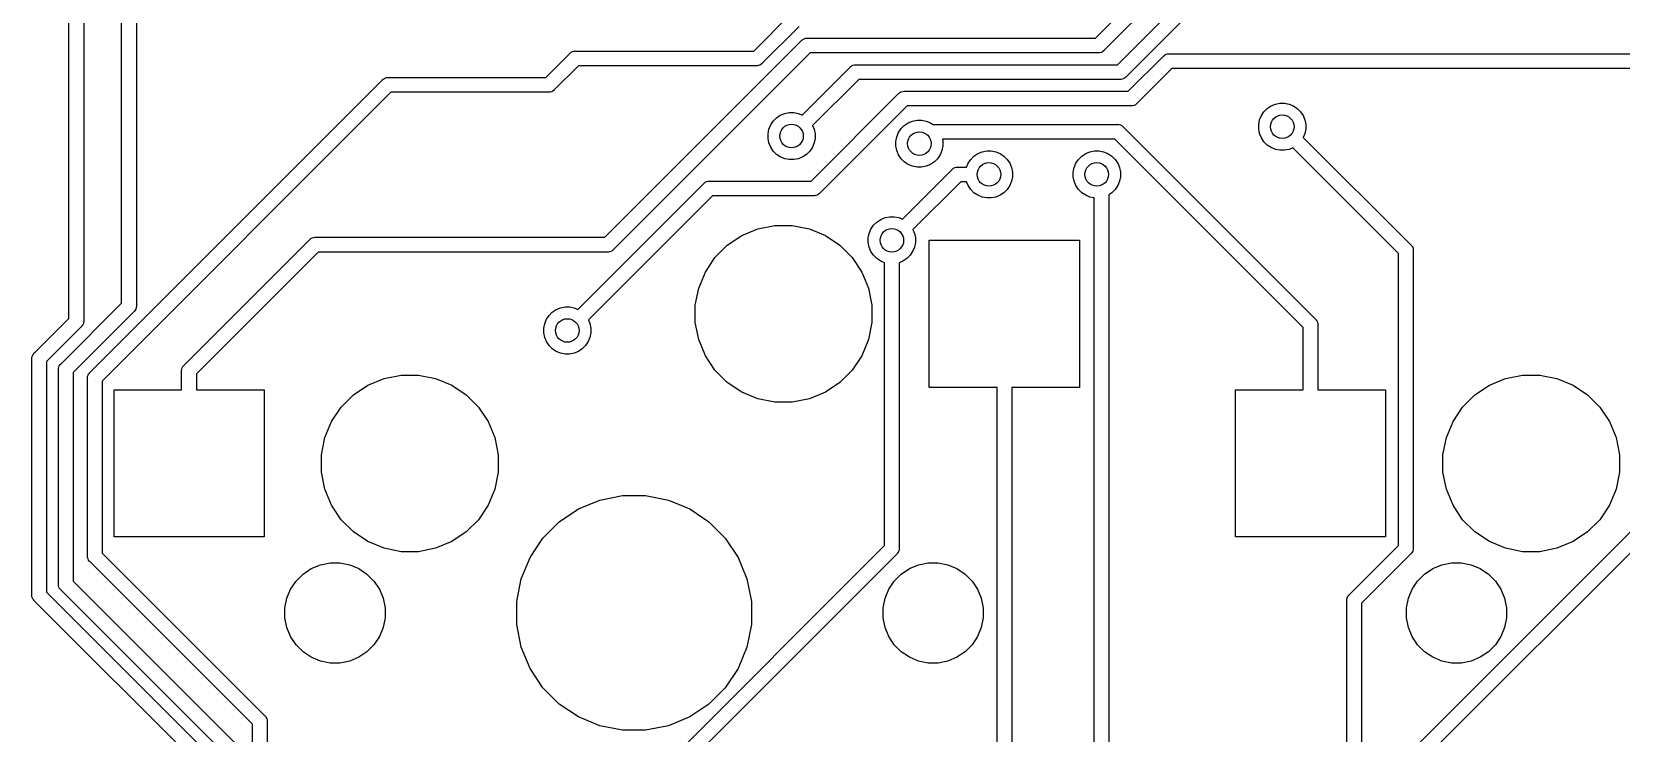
# Model space of a CAD drawing. Extents: x 1.2 to 14.9, y -4.9 to -0.3.
# Drawn here: x 12.635 to 13.698, y -2.315 to -1.846 of the extents above; entities that cross this region are included whole.
import ezdxf

# ---------------------------------------------------------------- set-up
doc = ezdxf.new("R2010")
doc.units = 0
doc.header["$MEASUREMENT"] = 0
doc.layers.add('BLACK', color=7, linetype='CONTINUOUS')

msp = doc.modelspace()

# ---------------------------------------------------------------- linework, layer by layer
at = {"layer": 'BLACK', "linetype": 'CONTINUOUS'}
for p, q in [((12.6699, -1.63669), (12.6699, -2.03988)), ((12.66, -2.03809), (12.66, -1.63849)), ((13.3465, -1.85065), (13.4141, -1.78304)), ((13.4216, -1.78948), (13.3522, -1.85888)), ((12.6953, -2.02784), (12.6953, -1.8126)), ((12.7052, -1.8144), (12.7052, -2.02963)), ((13.3612, -1.86838), (13.4205, -1.80906)), ((13.4262, -1.81729), (13.3669, -1.87661)), ((13.118, -1.85922), (13.1427, -1.83454)), ((13.1484, -1.84277), (13.1237, -1.86745)), ((12.9954, -1.86049), (12.996, -1.86003)), ((12.996, -1.86003), (12.9968, -1.85957)), ((12.996, -1.86003), (12.996, -1.86003)), ((12.996, -1.86003), (12.996, -1.86003)), ((12.9968, -1.85957), (12.9977, -1.85929)), ((12.9977, -1.85929), (12.9985, -1.85922)), ((12.9985, -1.85922), (12.9987, -1.85919)), ((12.9985, -1.85922), (12.9985, -1.85922)), ((12.9987, -1.85919), (12.999, -1.85922)), ((12.999, -1.85922), (13.118, -1.85922)), ((13.0185, -1.9838), (13.15, -1.85227)), ((13.15, -1.85227), (13.1502, -1.85208)), ((13.1502, -1.85208), (13.1504, -1.85192)), ((13.1504, -1.85192), (13.1509, -1.85146)), ((13.1504, -1.85192), (13.1504, -1.85192)), ((13.1509, -1.85146), (13.1518, -1.85101)), ((13.1509, -1.85146), (13.1509, -1.85146)), ((13.1509, -1.85146), (13.1509, -1.85146)), ((13.1518, -1.85101), (13.1527, -1.85072)), ((13.1527, -1.85072), (13.1535, -1.85065)), ((13.1535, -1.85065), (13.1537, -1.85063)), ((13.1535, -1.85065), (13.1535, -1.85065)), ((13.1537, -1.85063), (13.1539, -1.85065)), ((13.1539, -1.85065), (13.3465, -1.85065)), ((13.3505, -1.86014), (13.3495, -1.86042)), ((13.3513, -1.85969), (13.3505, -1.86014)), ((13.3521, -1.85907), (13.3513, -1.85969)), ((13.3522, -1.85888), (13.3521, -1.85907)), ((12.9789, -1.87694), (12.9951, -1.86083)), ((13.0008, -1.86906), (12.9846, -1.88518)), ((12.9951, -1.86083), (12.9952, -1.86064)), ((12.9952, -1.86064), (12.9954, -1.86049)), ((12.9954, -1.86049), (12.9954, -1.86049)), ((13.1198, -1.86906), (13.0008, -1.86906)), ((13.1557, -1.8605), (13.0242, -1.99203)), ((13.1201, -1.86908), (13.1198, -1.86906)), ((13.1203, -1.86906), (13.1201, -1.86908)), ((13.121, -1.86899), (13.1203, -1.86906)), ((13.1203, -1.86906), (13.1203, -1.86906)), ((13.122, -1.86871), (13.121, -1.86899)), ((13.1228, -1.86825), (13.122, -1.86871)), ((13.1236, -1.86763), (13.1228, -1.86825)), ((13.1237, -1.86745), (13.1236, -1.86763)), ((13.1504, -1.90202), (13.1825, -1.86999)), ((13.3483, -1.8605), (13.1557, -1.8605)), ((13.1825, -1.86999), (13.1826, -1.86981)), ((13.1826, -1.86981), (13.1828, -1.86965)), ((13.1828, -1.86965), (13.1834, -1.86919)), ((13.1828, -1.86965), (13.1828, -1.86965)), ((13.1834, -1.86919), (13.1842, -1.86873)), ((13.1834, -1.86919), (13.1834, -1.86919)), ((13.1834, -1.86919), (13.1834, -1.86919)), ((13.1842, -1.86873), (13.1851, -1.86845)), ((13.1851, -1.86845), (13.1859, -1.86838)), ((13.1859, -1.86838), (13.1861, -1.86836)), ((13.1859, -1.86838), (13.1859, -1.86838)), ((13.1861, -1.86836), (13.1864, -1.86838)), ((13.1864, -1.86838), (13.3612, -1.86838)), ((13.3486, -1.86052), (13.3483, -1.8605)), ((13.3488, -1.8605), (13.3486, -1.86052)), ((13.3495, -1.86042), (13.3488, -1.8605)), ((13.3488, -1.8605), (13.3488, -1.8605)), ((13.3685, -1.88611), (13.392, -1.8627)), ((13.392, -1.8627), (13.3921, -1.86251)), ((13.3921, -1.86251), (13.3923, -1.86236)), ((13.3923, -1.86236), (13.3929, -1.8619)), ((13.3923, -1.86236), (13.3923, -1.86236)), ((13.3929, -1.8619), (13.3932, -1.86173)), ((13.3932, -1.86173), (13.3937, -1.86144)), ((13.3937, -1.86144), (13.3946, -1.86116)), ((13.3946, -1.86116), (13.3954, -1.86109)), ((13.3954, -1.86109), (13.3956, -1.86106)), ((13.3954, -1.86109), (13.3954, -1.86109)), ((13.3956, -1.86106), (13.3959, -1.86109)), ((13.3959, -1.86109), (13.7749, -1.86109)), ((12.674, -2.07421), (12.8697, -1.87856)), ((12.8697, -1.87856), (12.8698, -1.87837)), ((12.8698, -1.87837), (12.8701, -1.87815)), ((12.8701, -1.87815), (12.8706, -1.87775)), ((12.8706, -1.87775), (12.8714, -1.8773)), ((12.8714, -1.8773), (12.8724, -1.87702)), ((12.8724, -1.87702), (12.8731, -1.87694)), ((12.8731, -1.87694), (12.8733, -1.87692)), ((12.8731, -1.87694), (12.8731, -1.87694)), ((12.8733, -1.87692), (12.8736, -1.87694)), ((12.8736, -1.87694), (12.9789, -1.87694)), ((13.1882, -1.87822), (13.1574, -1.90898)), ((13.363, -1.87822), (13.1882, -1.87822)), ((13.3632, -1.87825), (13.363, -1.87822)), ((13.3635, -1.87822), (13.3632, -1.87825)), ((13.3642, -1.87815), (13.3635, -1.87822)), ((13.3635, -1.87822), (13.3635, -1.87822)), ((13.3651, -1.87787), (13.3642, -1.87815)), ((13.366, -1.87741), (13.3651, -1.87787)), ((13.3667, -1.8768), (13.366, -1.87741)), ((13.3669, -1.87661), (13.3667, -1.8768)), ((13.3976, -1.87093), (13.3742, -1.89434)), ((13.7749, -1.87093), (13.3976, -1.87093)), ((12.8754, -1.88679), (12.6823, -2.0799)), ((12.9807, -1.88679), (12.8754, -1.88679)), ((12.981, -1.88681), (12.9807, -1.88679)), ((12.9812, -1.88679), (12.981, -1.88681)), ((12.9819, -1.88672), (12.9812, -1.88679)), ((12.9812, -1.88679), (12.9812, -1.88679)), ((12.9829, -1.88643), (12.9819, -1.88672)), ((12.9837, -1.88598), (12.9829, -1.88643)), ((12.9845, -1.88536), (12.9837, -1.88598)), ((12.9846, -1.88518), (12.9845, -1.88536)), ((13.1564, -1.94617), (13.2149, -1.88773)), ((13.2149, -1.88773), (13.215, -1.88754)), ((13.215, -1.88754), (13.2152, -1.88739)), ((13.2152, -1.88738), (13.2158, -1.88692)), ((13.2152, -1.88739), (13.2152, -1.88738)), ((13.2158, -1.88692), (13.2166, -1.88647)), ((13.2158, -1.88692), (13.2158, -1.88692)), ((13.2158, -1.88692), (13.2158, -1.88692)), ((13.2166, -1.88647), (13.2176, -1.88619)), ((13.2176, -1.88619), (13.2183, -1.88611)), ((13.2183, -1.88611), (13.2185, -1.88609)), ((13.2183, -1.88611), (13.2183, -1.88611)), ((13.2185, -1.88609), (13.2188, -1.88611)), ((13.2188, -1.88611), (13.3685, -1.88611)), ((13.1333, -1.90388), (13.1358, -1.90215)), ((13.1358, -1.90215), (13.1387, -1.90097)), ((13.1387, -1.90097), (13.1418, -1.90036)), ((13.1418, -1.90036), (13.1449, -1.90036)), ((13.1449, -1.90036), (13.1479, -1.90097)), ((13.1479, -1.90097), (13.1504, -1.90202)), ((13.2206, -1.89596), (13.1621, -1.9544)), ((13.3703, -1.89596), (13.2206, -1.89596)), ((13.3706, -1.89598), (13.3703, -1.89596)), ((13.3708, -1.89596), (13.3706, -1.89598)), ((13.3715, -1.89589), (13.3708, -1.89596)), ((13.3708, -1.89596), (13.3708, -1.89596)), ((13.3725, -1.8956), (13.3715, -1.89589)), ((13.3733, -1.89515), (13.3725, -1.8956)), ((13.3741, -1.89453), (13.3733, -1.89515)), ((13.3742, -1.89434), (13.3741, -1.89453)), ((13.4563, -1.90526), (13.4575, -1.90239)), ((13.4575, -1.90239), (13.4592, -1.89982)), ((13.4592, -1.89982), (13.4614, -1.89762)), ((13.4614, -1.89762), (13.464, -1.8959)), ((13.464, -1.8959), (13.4669, -1.89471)), ((13.4669, -1.89471), (13.4699, -1.89411)), ((13.4699, -1.89411), (13.473, -1.89411)), ((13.473, -1.89411), (13.4761, -1.89471)), ((13.4761, -1.89471), (13.4789, -1.8959)), ((13.4789, -1.8959), (13.4815, -1.89762)), ((13.4815, -1.89762), (13.4837, -1.89982)), ((13.4837, -1.89982), (13.4854, -1.90239)), ((13.4854, -1.90239), (13.4866, -1.90526)), ((13.1276, -1.91456), (13.1282, -1.91152)), ((13.1282, -1.91152), (13.1294, -1.90865)), ((13.1294, -1.90865), (13.1311, -1.90607)), ((13.1311, -1.90607), (13.1333, -1.90388)), ((13.1574, -1.90898), (13.1584, -1.91152)), ((13.1584, -1.91152), (13.1591, -1.91456)), ((13.2148, -1.91372), (13.2165, -1.91114)), ((13.2165, -1.91114), (13.2187, -1.90895)), ((13.2187, -1.90895), (13.2213, -1.90723)), ((13.2213, -1.90723), (13.2242, -1.90604)), ((13.2242, -1.90604), (13.2272, -1.90543)), ((13.2272, -1.90543), (13.2303, -1.90543)), ((13.2303, -1.90543), (13.2334, -1.90604)), ((13.2334, -1.90604), (13.2362, -1.90723)), ((13.2362, -1.90723), (13.2378, -1.90827)), ((13.2378, -1.90827), (13.3612, -1.90827)), ((13.3612, -1.90827), (13.3614, -1.90825)), ((13.3614, -1.90825), (13.3617, -1.90827)), ((13.3617, -1.90827), (13.3617, -1.90827)), ((13.3617, -1.90827), (13.3624, -1.90834)), ((13.3624, -1.90834), (13.3633, -1.90862)), ((13.3633, -1.90862), (13.3642, -1.90908)), ((13.3642, -1.90908), (13.3649, -1.9097)), ((13.3649, -1.9097), (13.3651, -1.90988)), ((13.3651, -1.90988), (13.4937, -2.03849)), ((13.4557, -1.9083), (13.4563, -1.90526)), ((13.4557, -1.91141), (13.4557, -1.9083)), ((13.4563, -1.91445), (13.4557, -1.91141)), ((13.4866, -1.90526), (13.4872, -1.9083)), ((13.4872, -1.91141), (13.4866, -1.91445)), ((13.4872, -1.9083), (13.4872, -1.91141)), ((13.1276, -1.91766), (13.1276, -1.91456)), ((13.1282, -1.9207), (13.1276, -1.91766)), ((13.1294, -1.92357), (13.1282, -1.9207)), ((13.1311, -1.92615), (13.1294, -1.92357)), ((13.1573, -1.92357), (13.1555, -1.92615)), ((13.1584, -1.9207), (13.1573, -1.92357)), ((13.1591, -1.91766), (13.1584, -1.9207)), ((13.1591, -1.91456), (13.1591, -1.91766)), ((13.213, -1.91963), (13.2136, -1.91659)), ((13.213, -1.92273), (13.213, -1.91963)), ((13.2136, -1.92577), (13.213, -1.92273)), ((13.2136, -1.91659), (13.2148, -1.91372)), ((13.2445, -1.92273), (13.2439, -1.92577)), ((13.3594, -1.91811), (13.2442, -1.91811)), ((13.2442, -1.91811), (13.2445, -1.91963)), ((13.2445, -1.91963), (13.2445, -1.92273)), ((13.4854, -2.04418), (13.3594, -1.91811)), ((13.4575, -1.91731), (13.4563, -1.91445)), ((13.4592, -1.91989), (13.4575, -1.91731)), ((13.4614, -1.92209), (13.4592, -1.91989)), ((13.464, -1.92381), (13.4614, -1.92209)), ((13.4669, -1.925), (13.464, -1.92381)), ((13.4866, -1.91445), (13.4855, -1.91699)), ((13.4855, -1.91699), (13.5574, -1.98886)), ((13.1333, -1.92834), (13.1311, -1.92615)), ((13.1358, -1.93007), (13.1333, -1.92834)), ((13.1387, -1.93125), (13.1358, -1.93007)), ((13.1418, -1.93186), (13.1387, -1.93125)), ((13.1449, -1.93186), (13.1418, -1.93186)), ((13.1479, -1.93125), (13.1449, -1.93186)), ((13.1508, -1.93007), (13.1479, -1.93125)), ((13.1533, -1.92834), (13.1508, -1.93007)), ((13.1555, -1.92615), (13.1533, -1.92834)), ((13.2148, -1.92864), (13.2136, -1.92577)), ((13.2165, -1.93122), (13.2148, -1.92864)), ((13.2187, -1.93341), (13.2165, -1.93122)), ((13.2213, -1.93514), (13.2187, -1.93341)), ((13.2388, -1.93341), (13.2362, -1.93514)), ((13.241, -1.93122), (13.2388, -1.93341)), ((13.2427, -1.92864), (13.241, -1.93122)), ((13.2439, -1.92577), (13.2427, -1.92864)), ((13.2603, -1.93683), (13.2614, -1.93429)), ((13.2614, -1.93429), (13.2631, -1.93171)), ((13.2631, -1.93171), (13.2653, -1.92952)), ((13.2653, -1.92952), (13.2678, -1.9278)), ((13.2678, -1.9278), (13.2707, -1.92661)), ((13.2707, -1.92661), (13.2738, -1.926)), ((13.2738, -1.926), (13.2769, -1.926)), ((13.2769, -1.926), (13.2799, -1.92661)), ((13.2799, -1.92661), (13.2828, -1.9278)), ((13.2828, -1.9278), (13.2853, -1.92952)), ((13.2853, -1.92952), (13.2875, -1.93171)), ((13.2875, -1.93171), (13.2893, -1.93429)), ((13.2893, -1.93429), (13.2904, -1.93716)), ((13.3323, -1.93716), (13.3335, -1.93429)), ((13.3335, -1.93429), (13.3352, -1.93171)), ((13.3352, -1.93171), (13.3374, -1.92952)), ((13.3374, -1.92952), (13.34, -1.9278)), ((13.34, -1.9278), (13.3428, -1.92661)), ((13.3428, -1.92661), (13.3459, -1.926)), ((13.3459, -1.926), (13.349, -1.926)), ((13.349, -1.926), (13.352, -1.92661)), ((13.352, -1.92661), (13.3549, -1.9278)), ((13.3549, -1.9278), (13.3575, -1.92952)), ((13.3575, -1.92952), (13.3597, -1.93171)), ((13.3597, -1.93171), (13.3614, -1.93429)), ((13.3614, -1.93429), (13.3626, -1.93716)), ((13.4699, -1.9256), (13.4669, -1.925)), ((13.473, -1.9256), (13.4699, -1.9256)), ((13.4761, -1.925), (13.473, -1.9256)), ((13.4786, -1.92395), (13.4761, -1.925)), ((13.5492, -1.99455), (13.4786, -1.92395)), ((13.2175, -1.97172), (13.2508, -1.93844)), ((13.2242, -1.93632), (13.2213, -1.93514)), ((13.2272, -1.93693), (13.2242, -1.93632)), ((13.2303, -1.93693), (13.2272, -1.93693)), ((13.2334, -1.93632), (13.2303, -1.93693)), ((13.2362, -1.93514), (13.2334, -1.93632)), ((13.2508, -1.93844), (13.2509, -1.93826)), ((13.2509, -1.93826), (13.2512, -1.93806)), ((13.2512, -1.93806), (13.2517, -1.93764)), ((13.2517, -1.93764), (13.2525, -1.93718)), ((13.2525, -1.93718), (13.2526, -1.93716)), ((13.2526, -1.93716), (13.2535, -1.9369)), ((13.2535, -1.9369), (13.2542, -1.93683)), ((13.2542, -1.93683), (13.2544, -1.93681)), ((13.2542, -1.93683), (13.2542, -1.93683)), ((13.2544, -1.93681), (13.2547, -1.93683)), ((13.2547, -1.93683), (13.2603, -1.93683)), ((13.2904, -1.93716), (13.2911, -1.9402)), ((13.2911, -1.9433), (13.2904, -1.94635)), ((13.2911, -1.9402), (13.2911, -1.9433)), ((13.3317, -1.9402), (13.3323, -1.93716)), ((13.3317, -1.9433), (13.3317, -1.9402)), ((13.3323, -1.94635), (13.3317, -1.9433)), ((13.3626, -1.93716), (13.3632, -1.9402)), ((13.3632, -1.9433), (13.3626, -1.94635)), ((13.3632, -1.9402), (13.3632, -1.9433)), ((13.0004, -2.03202), (13.0847, -1.94778)), ((13.0847, -1.94778), (13.0848, -1.94759)), ((13.0848, -1.94759), (13.085, -1.94744)), ((13.085, -1.94744), (13.0856, -1.94698)), ((13.0856, -1.94698), (13.0864, -1.94652)), ((13.0864, -1.94652), (13.0874, -1.94624)), ((13.0874, -1.94624), (13.0881, -1.94617)), ((13.0881, -1.94617), (13.0883, -1.94615)), ((13.0881, -1.94617), (13.0881, -1.94617)), ((13.0883, -1.94615), (13.0886, -1.94617)), ((13.0886, -1.94617), (13.1564, -1.94617)), ((13.1604, -1.95566), (13.1594, -1.95594)), ((13.1612, -1.9552), (13.1604, -1.95566)), ((13.162, -1.95459), (13.1612, -1.9552)), ((13.1621, -1.9544), (13.162, -1.95459)), ((13.2565, -1.94667), (13.2245, -1.97868)), ((13.2603, -1.94667), (13.2565, -1.94667)), ((13.2614, -1.94921), (13.2603, -1.94667)), ((13.2631, -1.95179), (13.2614, -1.94921)), ((13.2653, -1.95398), (13.2631, -1.95179)), ((13.2678, -1.95571), (13.2653, -1.95398)), ((13.2707, -1.95689), (13.2678, -1.95571)), ((13.2828, -1.95571), (13.2799, -1.95689)), ((13.2853, -1.95398), (13.2828, -1.95571)), ((13.2875, -1.95179), (13.2853, -1.95398)), ((13.2893, -1.94921), (13.2875, -1.95179)), ((13.2904, -1.94635), (13.2893, -1.94921)), ((13.3335, -1.94921), (13.3323, -1.94635)), ((13.3352, -1.95179), (13.3335, -1.94921)), ((13.3374, -1.95398), (13.3352, -1.95179)), ((13.34, -1.95571), (13.3374, -1.95398)), ((13.3428, -1.95689), (13.34, -1.95571)), ((13.3575, -1.95398), (13.3555, -1.9553)), ((13.3555, -1.9553), (13.3555, -2.32907)), ((13.3597, -1.95179), (13.3575, -1.95398)), ((13.3614, -1.94921), (13.3597, -1.95179)), ((13.3626, -1.94635), (13.3614, -1.94921)), ((13.0904, -1.95601), (13.0074, -2.03898)), ((13.1582, -1.95601), (13.0904, -1.95601)), ((13.1585, -1.95604), (13.1582, -1.95601)), ((13.1587, -1.95601), (13.1585, -1.95604)), ((13.1594, -1.95594), (13.1587, -1.95601)), ((13.1587, -1.95601), (13.1587, -1.95601)), ((13.2738, -1.9575), (13.2707, -1.95689)), ((13.2769, -1.9575), (13.2738, -1.9575)), ((13.2799, -1.95689), (13.2769, -1.9575)), ((13.3457, -1.95745), (13.3428, -1.95689)), ((13.3457, -2.33087), (13.3457, -1.95745)), ((13.1208, -1.97821), (13.1322, -1.97594)), ((13.1322, -1.97594), (13.1438, -1.97594)), ((13.1438, -1.97594), (13.1552, -1.97821)), ((13.1964, -1.97836), (13.1981, -1.97578)), ((13.1981, -1.97578), (13.2003, -1.97358)), ((13.2003, -1.97358), (13.2029, -1.97186)), ((13.2029, -1.97186), (13.2058, -1.97067)), ((13.2058, -1.97067), (13.2088, -1.97007)), ((13.2088, -1.97007), (13.2119, -1.97007)), ((13.2119, -1.97007), (13.215, -1.97067)), ((13.215, -1.97067), (13.2175, -1.97172)), ((12.737, -2.06933), (12.821, -1.98541)), ((12.821, -1.98541), (12.8211, -1.98522)), ((12.8211, -1.98522), (12.8213, -1.98507)), ((12.8213, -1.98507), (12.8219, -1.9846)), ((12.8213, -1.98507), (12.8213, -1.98507)), ((12.8219, -1.9846), (12.8227, -1.98415)), ((12.8219, -1.9846), (12.8219, -1.9846)), ((12.8219, -1.9846), (12.8219, -1.9846)), ((12.8227, -1.98415), (12.8237, -1.98387)), ((12.8237, -1.98387), (12.8244, -1.9838)), ((12.8244, -1.9838), (12.8246, -1.98377)), ((12.8244, -1.9838), (12.8244, -1.9838)), ((12.8246, -1.98377), (12.8249, -1.9838)), ((12.8249, -1.9838), (13.0185, -1.9838)), ((13.1003, -1.98913), (13.11, -1.98267)), ((13.11, -1.98267), (13.1208, -1.97821)), ((13.1552, -1.97821), (13.166, -1.98267)), ((13.166, -1.98267), (13.1756, -1.98913)), ((13.1946, -1.98426), (13.1952, -1.98122)), ((13.1946, -1.98737), (13.1946, -1.98426)), ((13.1952, -1.99041), (13.1946, -1.98737)), ((13.1952, -1.98122), (13.1964, -1.97836)), ((13.2245, -1.97868), (13.2255, -1.98122)), ((13.2255, -1.98122), (13.2261, -1.98426)), ((13.2261, -1.98737), (13.2255, -1.99041)), ((13.2261, -1.98426), (13.2261, -1.98737)), ((13.2354, -2.08421), (13.2354, -1.98579)), ((13.2354, -1.98579), (13.3358, -1.98579)), ((13.3358, -1.98579), (13.3358, -2.08421)), ((12.8267, -1.99364), (12.7453, -2.07502)), ((13.0203, -1.99364), (12.8267, -1.99364)), ((13.0206, -1.99366), (13.0203, -1.99364)), ((13.0208, -1.99364), (13.0206, -1.99366)), ((13.0215, -1.99357), (13.0208, -1.99364)), ((13.0208, -1.99364), (13.0208, -1.99364)), ((13.0224, -1.99329), (13.0215, -1.99357)), ((13.0233, -1.99283), (13.0224, -1.99329)), ((13.0241, -1.99221), (13.0233, -1.99283)), ((13.0242, -1.99203), (13.0241, -1.99221)), ((13.0857, -2.00703), (13.0921, -1.99735)), ((13.0921, -1.99735), (13.1003, -1.98913)), ((13.1756, -1.98913), (13.1839, -1.99735)), ((13.1839, -1.99735), (13.1903, -2.00703)), ((13.1964, -1.99327), (13.1952, -1.99041)), ((13.1981, -1.99585), (13.1964, -1.99327)), ((13.2003, -1.99805), (13.1981, -1.99585)), ((13.2029, -1.99977), (13.2003, -1.99805)), ((13.2204, -1.99805), (13.2178, -1.99977)), ((13.2226, -1.99585), (13.2204, -1.99805)), ((13.2243, -1.99327), (13.2226, -1.99585)), ((13.2255, -1.99041), (13.2243, -1.99327)), ((13.5492, -2.18985), (13.5492, -1.99455)), ((13.5574, -1.98886), (13.5576, -1.98901)), ((13.5576, -1.98901), (13.5578, -1.9892)), ((13.5578, -1.9892), (13.5582, -1.98976)), ((13.5582, -1.98976), (13.5583, -1.98993)), ((13.5583, -1.98993), (13.5587, -1.99062)), ((13.5587, -1.99062), (13.559, -1.99154)), ((13.559, -1.99154), (13.559, -1.99227)), ((13.559, -1.99227), (13.559, -1.99227)), ((13.559, -1.99227), (13.5591, -1.99251)), ((13.5591, -1.99251), (13.559, -1.99275)), ((13.559, -1.99275), (13.559, -2.19165)), ((13.0812, -2.01777), (13.0857, -2.00703)), ((13.1903, -2.00703), (13.1948, -2.01777)), ((13.2055, -2.00082), (13.2029, -1.99977)), ((13.2055, -2.18992), (13.2055, -2.00082)), ((13.2178, -1.99977), (13.2153, -2.00082)), ((13.2153, -2.00082), (13.2153, -2.19172)), ((13.0789, -2.02918), (13.0812, -2.01777)), ((13.1948, -2.01777), (13.197, -2.02918)), ((12.6546, -2.06858), (12.6953, -2.02784)), ((12.7052, -2.03012), (12.7051, -2.03084)), ((12.7052, -2.02963), (12.7052, -2.02987)), ((12.7052, -2.02987), (12.7052, -2.03012)), ((12.7052, -2.03012), (12.7052, -2.03012)), ((13.0789, -2.04082), (13.0789, -2.02918)), ((13.197, -2.02918), (13.197, -2.04082)), ((12.6369, -2.06124), (12.66, -2.03809)), ((12.7036, -2.03352), (12.6628, -2.07427)), ((12.6699, -2.04037), (12.6698, -2.04109)), ((12.6699, -2.03988), (12.6699, -2.04013)), ((12.6699, -2.04013), (12.6699, -2.04037)), ((12.6699, -2.04037), (12.6699, -2.04037)), ((12.7038, -2.03337), (12.7036, -2.03352)), ((12.7039, -2.03318), (12.7038, -2.03337)), ((12.7044, -2.03262), (12.7039, -2.03318)), ((12.7039, -2.03318), (12.7039, -2.03318)), ((12.7048, -2.03189), (12.7044, -2.03262)), ((12.7051, -2.03084), (12.7048, -2.03177)), ((12.7048, -2.03177), (12.7048, -2.03189)), ((12.9782, -2.04152), (12.9794, -2.03865)), ((12.9794, -2.03865), (12.9811, -2.03608)), ((12.9811, -2.03608), (12.9833, -2.03388)), ((12.9833, -2.03388), (12.9858, -2.03216)), ((12.9858, -2.03216), (12.9887, -2.03097)), ((12.9887, -2.03097), (12.9918, -2.03037)), ((12.9918, -2.03037), (12.9949, -2.03037)), ((12.9949, -2.03037), (12.9979, -2.03097)), ((12.9979, -2.03097), (13.0004, -2.03202)), ((13.0074, -2.03898), (13.0084, -2.04152)), ((13.0812, -2.05223), (13.0789, -2.04082)), ((13.197, -2.04082), (13.1948, -2.05223)), ((13.4937, -2.03849), (13.4939, -2.03864)), ((13.4939, -2.03864), (13.494, -2.03883)), ((13.494, -2.03883), (13.494, -2.03883)), ((13.494, -2.03883), (13.4942, -2.03911)), ((13.4942, -2.03911), (13.4945, -2.03939)), ((13.4945, -2.03939), (13.4949, -2.04025)), ((13.4949, -2.04025), (13.4952, -2.04117)), ((12.6682, -2.04378), (12.6451, -2.06692)), ((12.6684, -2.04362), (12.6682, -2.04378)), ((12.6686, -2.04344), (12.6684, -2.04362)), ((12.669, -2.04287), (12.6686, -2.04344)), ((12.6695, -2.04202), (12.669, -2.04287)), ((12.6698, -2.04109), (12.6695, -2.0419)), ((12.6695, -2.0419), (12.6695, -2.04202)), ((12.9776, -2.04456), (12.9782, -2.04152)), ((12.9776, -2.04767), (12.9776, -2.04456)), ((12.9782, -2.05071), (12.9776, -2.04767)), ((12.9794, -2.05357), (12.9782, -2.05071)), ((13.0084, -2.05071), (13.0073, -2.05357)), ((13.0084, -2.04152), (13.0091, -2.04456)), ((13.0091, -2.04767), (13.0084, -2.05071)), ((13.0091, -2.04456), (13.0091, -2.04767)), ((13.4854, -2.08579), (13.4854, -2.04418)), ((13.4952, -2.04117), (13.4953, -2.0419)), ((13.4953, -2.0419), (13.4953, -2.0419)), ((13.4953, -2.0419), (13.4953, -2.04214)), ((13.4953, -2.04214), (13.4953, -2.04238)), ((13.4953, -2.04238), (13.4953, -2.08579)), ((12.6361, -2.06214), (12.6367, -2.06139)), ((12.6367, -2.06139), (12.6369, -2.06124)), ((12.9811, -2.05615), (12.9794, -2.05357)), ((12.9833, -2.05835), (12.9811, -2.05615)), ((12.9858, -2.06007), (12.9833, -2.05835)), ((12.9887, -2.06126), (12.9858, -2.06007)), ((12.9918, -2.06186), (12.9887, -2.06126)), ((12.9949, -2.06186), (12.9918, -2.06186)), ((12.9979, -2.06126), (12.9949, -2.06186)), ((13.0008, -2.06007), (12.9979, -2.06126)), ((13.0033, -2.05835), (13.0008, -2.06007)), ((13.0055, -2.05615), (13.0033, -2.05835)), ((13.0073, -2.05357), (13.0055, -2.05615)), ((13.0857, -2.06297), (13.0812, -2.05223)), ((13.1948, -2.05223), (13.1903, -2.06297)), ((12.6352, -2.06464), (12.6353, -2.06392)), ((12.6352, -2.06489), (12.6352, -2.06464)), ((12.6352, -2.06464), (12.6352, -2.06464)), ((12.6352, -2.06513), (12.6352, -2.06489)), ((12.6352, -2.22293), (12.6352, -2.06513)), ((12.6353, -2.06392), (12.6356, -2.06299)), ((12.6356, -2.06299), (12.6361, -2.06214)), ((12.6451, -2.06692), (12.6451, -2.22113)), ((12.653, -2.07127), (12.6533, -2.07034)), ((12.653, -2.07223), (12.653, -2.07127)), ((12.653, -2.07247), (12.653, -2.07223)), ((12.653, -2.21558), (12.653, -2.07247)), ((12.6533, -2.07034), (12.6538, -2.06948)), ((12.6538, -2.06948), (12.6542, -2.06892)), ((12.6542, -2.06892), (12.6544, -2.06874)), ((12.6542, -2.06892), (12.6542, -2.06892)), ((12.6544, -2.06874), (12.6546, -2.06858)), ((12.7354, -2.07298), (12.7355, -2.07202)), ((12.7355, -2.07202), (12.7358, -2.07109)), ((12.7358, -2.07109), (12.7362, -2.07023)), ((12.7362, -2.07023), (12.7367, -2.06967)), ((12.7367, -2.06967), (12.7369, -2.06948)), ((12.7367, -2.06967), (12.7367, -2.06967)), ((12.7369, -2.06948), (12.737, -2.06933)), ((13.0921, -2.07265), (13.0857, -2.06297)), ((13.1003, -2.08087), (13.0921, -2.07265)), ((13.1839, -2.07265), (13.1756, -2.08087)), ((13.1903, -2.06297), (13.1839, -2.07265)), ((12.6628, -2.07427), (12.6628, -2.21378)), ((12.6724, -2.07786), (12.6725, -2.07689)), ((12.6724, -2.0781), (12.6724, -2.07786)), ((12.6724, -2.19678), (12.6724, -2.0781)), ((12.6725, -2.07689), (12.6728, -2.07597)), ((12.6728, -2.07597), (12.6732, -2.07511)), ((12.6732, -2.07511), (12.6737, -2.07455)), ((12.6737, -2.07455), (12.6738, -2.07436)), ((12.6737, -2.07455), (12.6737, -2.07455)), ((12.6738, -2.07436), (12.674, -2.07421)), ((12.6823, -2.0799), (12.6823, -2.19499)), ((12.7354, -2.07322), (12.7354, -2.07298)), ((12.7354, -2.08579), (12.7354, -2.07322)), ((12.7453, -2.07502), (12.7453, -2.08579)), ((12.8503, -2.08913), (12.86, -2.08267)), ((12.86, -2.08267), (12.8708, -2.07821)), ((12.8708, -2.07821), (12.8822, -2.07594)), ((12.8822, -2.07594), (12.8938, -2.07594)), ((12.8938, -2.07594), (12.9052, -2.07821)), ((12.9052, -2.07821), (12.916, -2.08267)), ((12.916, -2.08267), (12.9256, -2.08913)), ((13.11, -2.08733), (13.1003, -2.08087)), ((13.1756, -2.08087), (13.166, -2.08733)), ((13.6003, -2.08913), (13.61, -2.08267)), ((13.61, -2.08267), (13.6208, -2.07821)), ((13.6208, -2.07821), (13.6322, -2.07594)), ((13.6322, -2.07594), (13.6438, -2.07594)), ((13.6438, -2.07594), (13.6552, -2.07821)), ((13.6552, -2.07821), (13.666, -2.08267)), ((13.666, -2.08267), (13.6756, -2.08913)), ((12.6902, -2.18421), (12.6902, -2.08579)), ((12.6902, -2.08579), (12.7354, -2.08579)), ((12.7453, -2.08579), (12.7906, -2.08579)), ((12.7906, -2.08579), (12.7906, -2.18421)), ((12.8421, -2.09735), (12.8503, -2.08913)), ((12.9256, -2.08913), (12.9339, -2.09735)), ((13.1208, -2.09179), (13.11, -2.08733)), ((13.1322, -2.09406), (13.1208, -2.09179)), ((13.1552, -2.09179), (13.1438, -2.09406)), ((13.166, -2.08733), (13.1552, -2.09179)), ((13.2807, -2.08421), (13.2354, -2.08421)), ((13.2807, -2.62053), (13.2807, -2.08421)), ((13.3358, -2.08421), (13.2906, -2.08421)), ((13.2906, -2.08421), (13.2906, -2.61874)), ((13.4402, -2.18421), (13.4402, -2.08579)), ((13.4402, -2.08579), (13.4854, -2.08579)), ((13.4953, -2.08579), (13.5406, -2.08579)), ((13.5406, -2.08579), (13.5406, -2.18421)), ((13.5921, -2.09735), (13.6003, -2.08913)), ((13.6756, -2.08913), (13.6839, -2.09735)), ((12.8357, -2.10703), (12.8421, -2.09735)), ((12.9339, -2.09735), (12.9403, -2.10703)), ((13.1438, -2.09406), (13.1322, -2.09406)), ((13.5857, -2.10703), (13.5921, -2.09735)), ((13.6839, -2.09735), (13.6903, -2.10703)), ((12.8312, -2.11777), (12.8357, -2.10703)), ((12.9403, -2.10703), (12.9448, -2.11777)), ((13.5812, -2.11777), (13.5857, -2.10703)), ((13.6903, -2.10703), (13.6948, -2.11777)), ((12.8289, -2.12918), (12.8312, -2.11777)), ((12.9448, -2.11777), (12.947, -2.12918)), ((13.5789, -2.12918), (13.5812, -2.11777)), ((13.6948, -2.11777), (13.697, -2.12918)), ((12.8289, -2.14082), (12.8289, -2.12918)), ((12.947, -2.12918), (12.947, -2.14082)), ((13.5789, -2.14082), (13.5789, -2.12918)), ((13.697, -2.12918), (13.697, -2.14082)), ((12.8312, -2.15223), (12.8289, -2.14082)), ((12.947, -2.14082), (12.9448, -2.15223)), ((13.5812, -2.15223), (13.5789, -2.14082)), ((13.697, -2.14082), (13.6948, -2.15223)), ((12.8357, -2.16297), (12.8312, -2.15223)), ((12.9448, -2.15223), (12.9403, -2.16297)), ((13.0151, -2.15952), (13.0303, -2.1565)), ((13.0303, -2.1565), (13.0457, -2.1565)), ((13.0457, -2.1565), (13.0609, -2.15952)), ((13.5857, -2.16297), (13.5812, -2.15223)), ((13.6948, -2.15223), (13.6903, -2.16297)), ((12.8421, -2.17265), (12.8357, -2.16297)), ((12.9403, -2.16297), (12.9339, -2.17265)), ((12.988, -2.17403), (13.0008, -2.16543)), ((13.0008, -2.16543), (13.0151, -2.15952)), ((13.0609, -2.15952), (13.0752, -2.16543)), ((13.0752, -2.16543), (13.088, -2.17403)), ((13.555, -2.33004), (13.7244, -2.16064)), ((13.7327, -2.16633), (13.5633, -2.33573)), ((13.5921, -2.17265), (13.5857, -2.16297)), ((13.6903, -2.16297), (13.6839, -2.17265)), ((12.8503, -2.18087), (12.8421, -2.17265)), ((12.9339, -2.17265), (12.9256, -2.18087)), ((12.977, -2.18496), (12.988, -2.17403)), ((13.088, -2.17403), (13.099, -2.18496)), ((13.6003, -2.18087), (13.5921, -2.17265)), ((13.6839, -2.17265), (13.6756, -2.18087)), ((12.7906, -2.18421), (12.6902, -2.18421)), ((12.86, -2.18733), (12.8503, -2.18087)), ((12.8708, -2.19179), (12.86, -2.18733)), ((12.916, -2.18733), (12.9052, -2.19179)), ((12.9256, -2.18087), (12.916, -2.18733)), ((12.9684, -2.19782), (12.977, -2.18496)), ((13.099, -2.18496), (13.1076, -2.19782)), ((13.5406, -2.18421), (13.4402, -2.18421)), ((13.61, -2.18733), (13.6003, -2.18087)), ((13.6208, -2.19179), (13.61, -2.18733)), ((13.666, -2.18733), (13.6552, -2.19179)), ((13.6756, -2.18087), (13.666, -2.18733)), ((12.6724, -2.19702), (12.6724, -2.19678)), ((12.6724, -2.19726), (12.6724, -2.19702)), ((12.6724, -2.19727), (12.6724, -2.19726)), ((12.6725, -2.19799), (12.6724, -2.19727)), ((12.6728, -2.19892), (12.6725, -2.19799)), ((12.6732, -2.19977), (12.6728, -2.19892)), ((12.6738, -2.20052), (12.6732, -2.19977)), ((12.6823, -2.19499), (12.791, -2.30376)), ((12.8275, -2.56787), (13.2055, -2.18992)), ((13.2137, -2.19561), (12.8357, -2.57356)), ((12.8822, -2.19406), (12.8708, -2.19179)), ((12.8938, -2.19406), (12.8822, -2.19406)), ((12.9052, -2.19179), (12.8938, -2.19406)), ((12.9625, -2.2121), (12.9684, -2.19782)), ((13.1076, -2.19782), (13.1135, -2.2121)), ((13.2139, -2.19545), (13.2137, -2.19561)), ((13.214, -2.19527), (13.2139, -2.19545)), ((13.2145, -2.1947), (13.214, -2.19527)), ((13.214, -2.19527), (13.214, -2.19527)), ((13.2146, -2.19457), (13.2145, -2.1947)), ((13.2149, -2.19385), (13.2146, -2.19457)), ((13.2152, -2.19292), (13.2149, -2.19385)), ((13.2153, -2.1922), (13.2152, -2.19292)), ((13.2153, -2.19172), (13.2153, -2.19196)), ((13.2153, -2.19196), (13.2153, -2.1922)), ((13.2153, -2.1922), (13.2153, -2.1922)), ((13.5162, -2.22281), (13.5492, -2.18985)), ((13.5574, -2.19554), (13.5245, -2.2285)), ((13.5576, -2.19539), (13.5574, -2.19554)), ((13.5578, -2.1952), (13.5576, -2.19539)), ((13.5582, -2.19464), (13.5578, -2.1952)), ((13.5578, -2.1952), (13.5578, -2.1952)), ((13.5583, -2.19442), (13.5582, -2.19464)), ((13.5587, -2.19378), (13.5583, -2.19442)), ((13.559, -2.19285), (13.5587, -2.19378)), ((13.559, -2.19165), (13.5591, -2.19189)), ((13.5591, -2.19189), (13.559, -2.19213)), ((13.559, -2.19213), (13.559, -2.19213)), ((13.559, -2.19213), (13.559, -2.19285)), ((13.6322, -2.19406), (13.6208, -2.19179)), ((13.6438, -2.19406), (13.6322, -2.19406)), ((13.6552, -2.19179), (13.6438, -2.19406)), ((12.674, -2.20067), (12.6738, -2.20052)), ((12.7828, -2.30945), (12.674, -2.20067)), ((12.812, -2.21365), (12.8166, -2.20898)), ((12.8166, -2.20898), (12.8221, -2.20531)), ((12.8221, -2.20531), (12.8282, -2.20279)), ((12.8282, -2.20279), (12.8347, -2.2015)), ((12.8347, -2.2015), (12.8413, -2.2015)), ((12.8413, -2.2015), (12.8478, -2.20279)), ((12.8478, -2.20279), (12.8539, -2.20531)), ((12.8539, -2.20531), (12.8593, -2.20898)), ((12.8593, -2.20898), (12.864, -2.21365)), ((13.212, -2.21365), (13.2166, -2.20898)), ((13.2166, -2.20898), (13.2221, -2.20531)), ((13.2221, -2.20531), (13.2282, -2.20279)), ((13.2282, -2.20279), (13.2347, -2.2015)), ((13.2347, -2.2015), (13.2413, -2.2015)), ((13.2413, -2.2015), (13.2478, -2.20279)), ((13.2478, -2.20279), (13.2539, -2.20531)), ((13.2539, -2.20531), (13.2593, -2.20898)), ((13.2593, -2.20898), (13.264, -2.21365)), ((13.562, -2.21365), (13.5666, -2.20898)), ((13.5666, -2.20898), (13.5721, -2.20531)), ((13.5721, -2.20531), (13.5782, -2.20279)), ((13.5782, -2.20279), (13.5847, -2.2015)), ((13.5847, -2.2015), (13.5913, -2.2015)), ((13.5913, -2.2015), (13.5978, -2.20279)), ((13.5978, -2.20279), (13.6039, -2.20531)), ((13.6039, -2.20531), (13.6093, -2.20898)), ((13.6093, -2.20898), (13.614, -2.21365)), ((12.6451, -2.22113), (12.7533, -2.32937)), ((12.653, -2.21582), (12.653, -2.21558)), ((12.653, -2.21606), (12.653, -2.21582)), ((12.653, -2.21679), (12.653, -2.21606)), ((12.653, -2.21606), (12.653, -2.21606)), ((12.6533, -2.21772), (12.653, -2.21679)), ((12.6538, -2.21857), (12.6533, -2.21772)), ((12.6544, -2.21932), (12.6538, -2.21857)), ((12.6546, -2.21947), (12.6544, -2.21932)), ((12.7645, -2.32939), (12.6546, -2.21947)), ((12.6628, -2.21378), (12.7727, -2.3237)), ((12.8058, -2.22523), (12.8083, -2.21913)), ((12.8083, -2.21913), (12.812, -2.21365)), ((12.864, -2.21365), (12.8677, -2.21913)), ((12.8677, -2.21913), (12.8702, -2.22523)), ((12.9595, -2.22727), (12.9625, -2.2121)), ((13.1135, -2.2121), (13.1165, -2.22727)), ((13.2058, -2.22523), (13.2083, -2.21913)), ((13.2083, -2.21913), (13.212, -2.21365)), ((13.264, -2.21365), (13.2677, -2.21913)), ((13.2677, -2.21913), (13.2702, -2.22523)), ((13.5558, -2.22523), (13.5583, -2.21913)), ((13.5583, -2.21913), (13.562, -2.21365)), ((13.614, -2.21365), (13.6177, -2.21913)), ((13.6177, -2.21913), (13.6202, -2.22523)), ((12.6352, -2.22317), (12.6352, -2.22293)), ((12.6353, -2.22413), (12.6352, -2.22317)), ((12.6356, -2.22506), (12.6353, -2.22413)), ((12.6361, -2.22592), (12.6356, -2.22506)), ((12.6363, -2.22622), (12.6361, -2.22592)), ((12.6367, -2.22667), (12.6363, -2.22622)), ((12.6369, -2.22682), (12.6367, -2.22667)), ((12.7451, -2.33506), (12.6369, -2.22682)), ((12.8045, -2.2317), (12.8058, -2.22523)), ((12.8045, -2.2383), (12.8045, -2.2317)), ((12.8702, -2.22523), (12.8715, -2.2317)), ((12.8715, -2.2317), (12.8715, -2.2383)), ((12.9595, -2.24273), (12.9595, -2.22727)), ((13.1165, -2.22727), (13.1165, -2.24273)), ((13.2045, -2.2317), (13.2058, -2.22523)), ((13.2045, -2.2383), (13.2045, -2.2317)), ((13.2702, -2.22523), (13.2715, -2.2317)), ((13.2715, -2.2317), (13.2715, -2.2383)), ((13.5146, -2.22646), (13.5147, -2.22549)), ((13.5146, -2.2267), (13.5146, -2.22646)), ((13.5146, -2.69813), (13.5146, -2.2267)), ((13.5147, -2.22549), (13.515, -2.22456)), ((13.515, -2.22456), (13.5154, -2.22371)), ((13.5154, -2.22371), (13.5159, -2.22315)), ((13.5159, -2.22315), (13.516, -2.22296)), ((13.5159, -2.22315), (13.5159, -2.22315)), ((13.516, -2.22296), (13.5162, -2.22281)), ((13.5245, -2.2285), (13.5245, -2.69813)), ((13.5545, -2.2317), (13.5558, -2.22523)), ((13.5545, -2.2383), (13.5545, -2.2317)), ((13.6202, -2.22523), (13.6215, -2.2317)), ((13.6215, -2.2317), (13.6215, -2.2383)), ((12.8058, -2.24477), (12.8045, -2.2383)), ((12.8715, -2.2383), (12.8702, -2.24477)), ((12.9625, -2.2579), (12.9595, -2.24273)), ((13.1165, -2.24273), (13.1135, -2.2579)), ((13.2058, -2.24477), (13.2045, -2.2383)), ((13.2715, -2.2383), (13.2702, -2.24477)), ((13.5558, -2.24477), (13.5545, -2.2383)), ((13.6215, -2.2383), (13.6202, -2.24477)), ((12.8083, -2.25087), (12.8058, -2.24477)), ((12.812, -2.25636), (12.8083, -2.25087)), ((12.8677, -2.25087), (12.864, -2.25636)), ((12.8702, -2.24477), (12.8677, -2.25087)), ((13.2083, -2.25087), (13.2058, -2.24477)), ((13.212, -2.25636), (13.2083, -2.25087)), ((13.2677, -2.25087), (13.264, -2.25636)), ((13.2702, -2.24477), (13.2677, -2.25087)), ((13.5583, -2.25087), (13.5558, -2.24477)), ((13.562, -2.25636), (13.5583, -2.25087)), ((13.6177, -2.25087), (13.614, -2.25636)), ((13.6202, -2.24477), (13.6177, -2.25087)), ((12.8166, -2.26102), (12.812, -2.25636)), ((12.8221, -2.26469), (12.8166, -2.26102)), ((12.8593, -2.26102), (12.8539, -2.26469)), ((12.864, -2.25636), (12.8593, -2.26102)), ((12.9684, -2.27218), (12.9625, -2.2579)), ((13.1135, -2.2579), (13.1076, -2.27218)), ((13.2166, -2.26102), (13.212, -2.25636)), ((13.2221, -2.26469), (13.2166, -2.26102)), ((13.2593, -2.26102), (13.2539, -2.26469)), ((13.264, -2.25636), (13.2593, -2.26102)), ((13.5666, -2.26102), (13.562, -2.25636)), ((13.5721, -2.26469), (13.5666, -2.26102)), ((13.6093, -2.26102), (13.6039, -2.26469)), ((13.614, -2.25636), (13.6093, -2.26102)), ((12.8282, -2.26721), (12.8221, -2.26469)), ((12.8347, -2.2685), (12.8282, -2.26721)), ((12.8413, -2.2685), (12.8347, -2.2685)), ((12.8478, -2.26721), (12.8413, -2.2685)), ((12.8539, -2.26469), (12.8478, -2.26721)), ((12.977, -2.28504), (12.9684, -2.27218)), ((13.1076, -2.27218), (13.099, -2.28504)), ((13.2282, -2.26721), (13.2221, -2.26469)), ((13.2347, -2.2685), (13.2282, -2.26721)), ((13.2413, -2.2685), (13.2347, -2.2685)), ((13.2478, -2.26721), (13.2413, -2.2685)), ((13.2539, -2.26469), (13.2478, -2.26721)), ((13.5782, -2.26721), (13.5721, -2.26469)), ((13.5847, -2.2685), (13.5782, -2.26721)), ((13.5913, -2.2685), (13.5847, -2.2685)), ((13.5978, -2.26721), (13.5913, -2.2685)), ((13.6039, -2.26469), (13.5978, -2.26721)), ((12.988, -2.29597), (12.977, -2.28504)), ((13.099, -2.28504), (13.088, -2.29597)), ((13.0008, -2.30457), (12.988, -2.29597)), ((13.088, -2.29597), (13.0752, -2.30457)), ((12.791, -2.30376), (12.7912, -2.30391)), ((12.7912, -2.30391), (12.7914, -2.3041)), ((12.7914, -2.3041), (12.7918, -2.30466)), ((12.7918, -2.30466), (12.7922, -2.3053)), ((12.7922, -2.3053), (12.7923, -2.30552)), ((12.7923, -2.30552), (12.7926, -2.30644)), ((12.7926, -2.30644), (12.7927, -2.30717)), ((13.0151, -2.31048), (13.0008, -2.30457)), ((13.0752, -2.30457), (13.0609, -2.31048)), ((12.7828, -2.54363), (12.7828, -2.30945)), ((12.7927, -2.30717), (12.7927, -2.30717)), ((12.7927, -2.30717), (12.7927, -2.30741)), ((12.7927, -2.30741), (12.7927, -2.30765)), ((12.7927, -2.30765), (12.7927, -2.54183)), ((13.0303, -2.3135), (13.0151, -2.31048)), ((13.0457, -2.3135), (13.0303, -2.3135)), ((13.0609, -2.31048), (13.0457, -2.3135))]:
    msp.add_line(p, q, dxfattribs=at)
at = {"layer": 'BLACK'}
for centre in [(13.4715, -1.90985), (13.1433, -1.91611), (13.2288, -1.92118), (13.2753, -1.94175), (13.3474, -1.94175), (13.2104, -1.98581), (12.9933, -2.04611)]:
    msp.add_circle(centre, 0.007874, dxfattribs=at)

doc.saveas('drawing.dxf')
